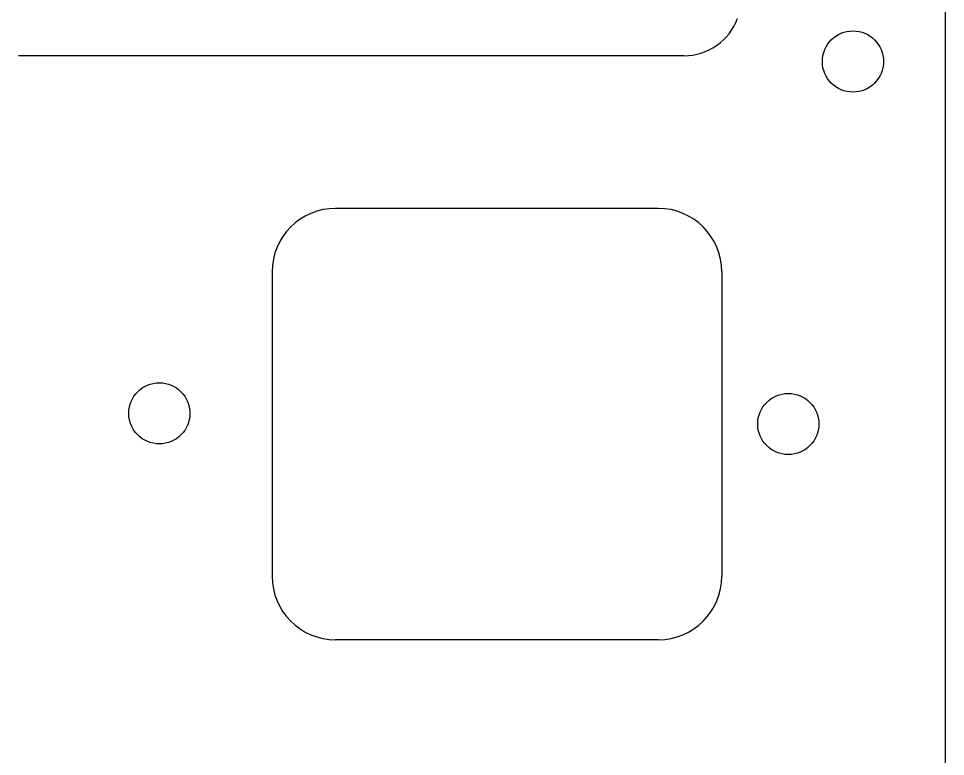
# Model space of a CAD drawing. Header units: millimetres. Extents: x -10 to 277, y -95 to 18.
# Drawn here: x 246.3 to 276.6, y -29.92 to -5.8 of the extents above; entities that cross this region are included whole.
import ezdxf

# ---------------------------------------------------------------- set-up
doc = ezdxf.new("R2010")
doc.units = ezdxf.units.MM
doc.header["$MEASUREMENT"] = 0
doc.layers.add('Edge.Cuts', color=53, linetype='CONTINUOUS')

msp = doc.modelspace()

# ---------------------------------------------------------------- linework, layer by layer
at = {"layer": 'Edge.Cuts', "linetype": 'Continuous'}
for p, q in [((276.6, -93.226), (276.6, 16.026)), ((268.0503, -7.01191), (246.2993, -7.01191)), ((267.2125, -12), (256.662499, -12)), ((254.5875, -14.075), (254.5875, -24.025001)), ((269.2875, -14.075), (269.2875, -24.025)), ((267.2125, -26.1), (256.6625, -26.1))]:
    msp.add_line(p, q, dxfattribs=at)
at = {"layer": 'Edge.Cuts'}
for centre in [(273.575, -7.2), (250.9012, -18.7), (271.4625, -19.05)]:
    msp.add_circle(centre, 1, dxfattribs=at)
for centre, radius, start, end in [((268.0503, -5.137), 1.874943, 270, 339.454935), ((256.6625, -14.075), 2.075, 90.0000276, 180), ((267.2125, -14.075), 2.075, 0, 90), ((256.6625, -24.025), 2.075, 180.0000276, 270), ((267.2125, -24.025), 2.075, 270, 0)]:
    msp.add_arc(centre, radius, start, end, dxfattribs=at)

doc.saveas('drawing.dxf')
